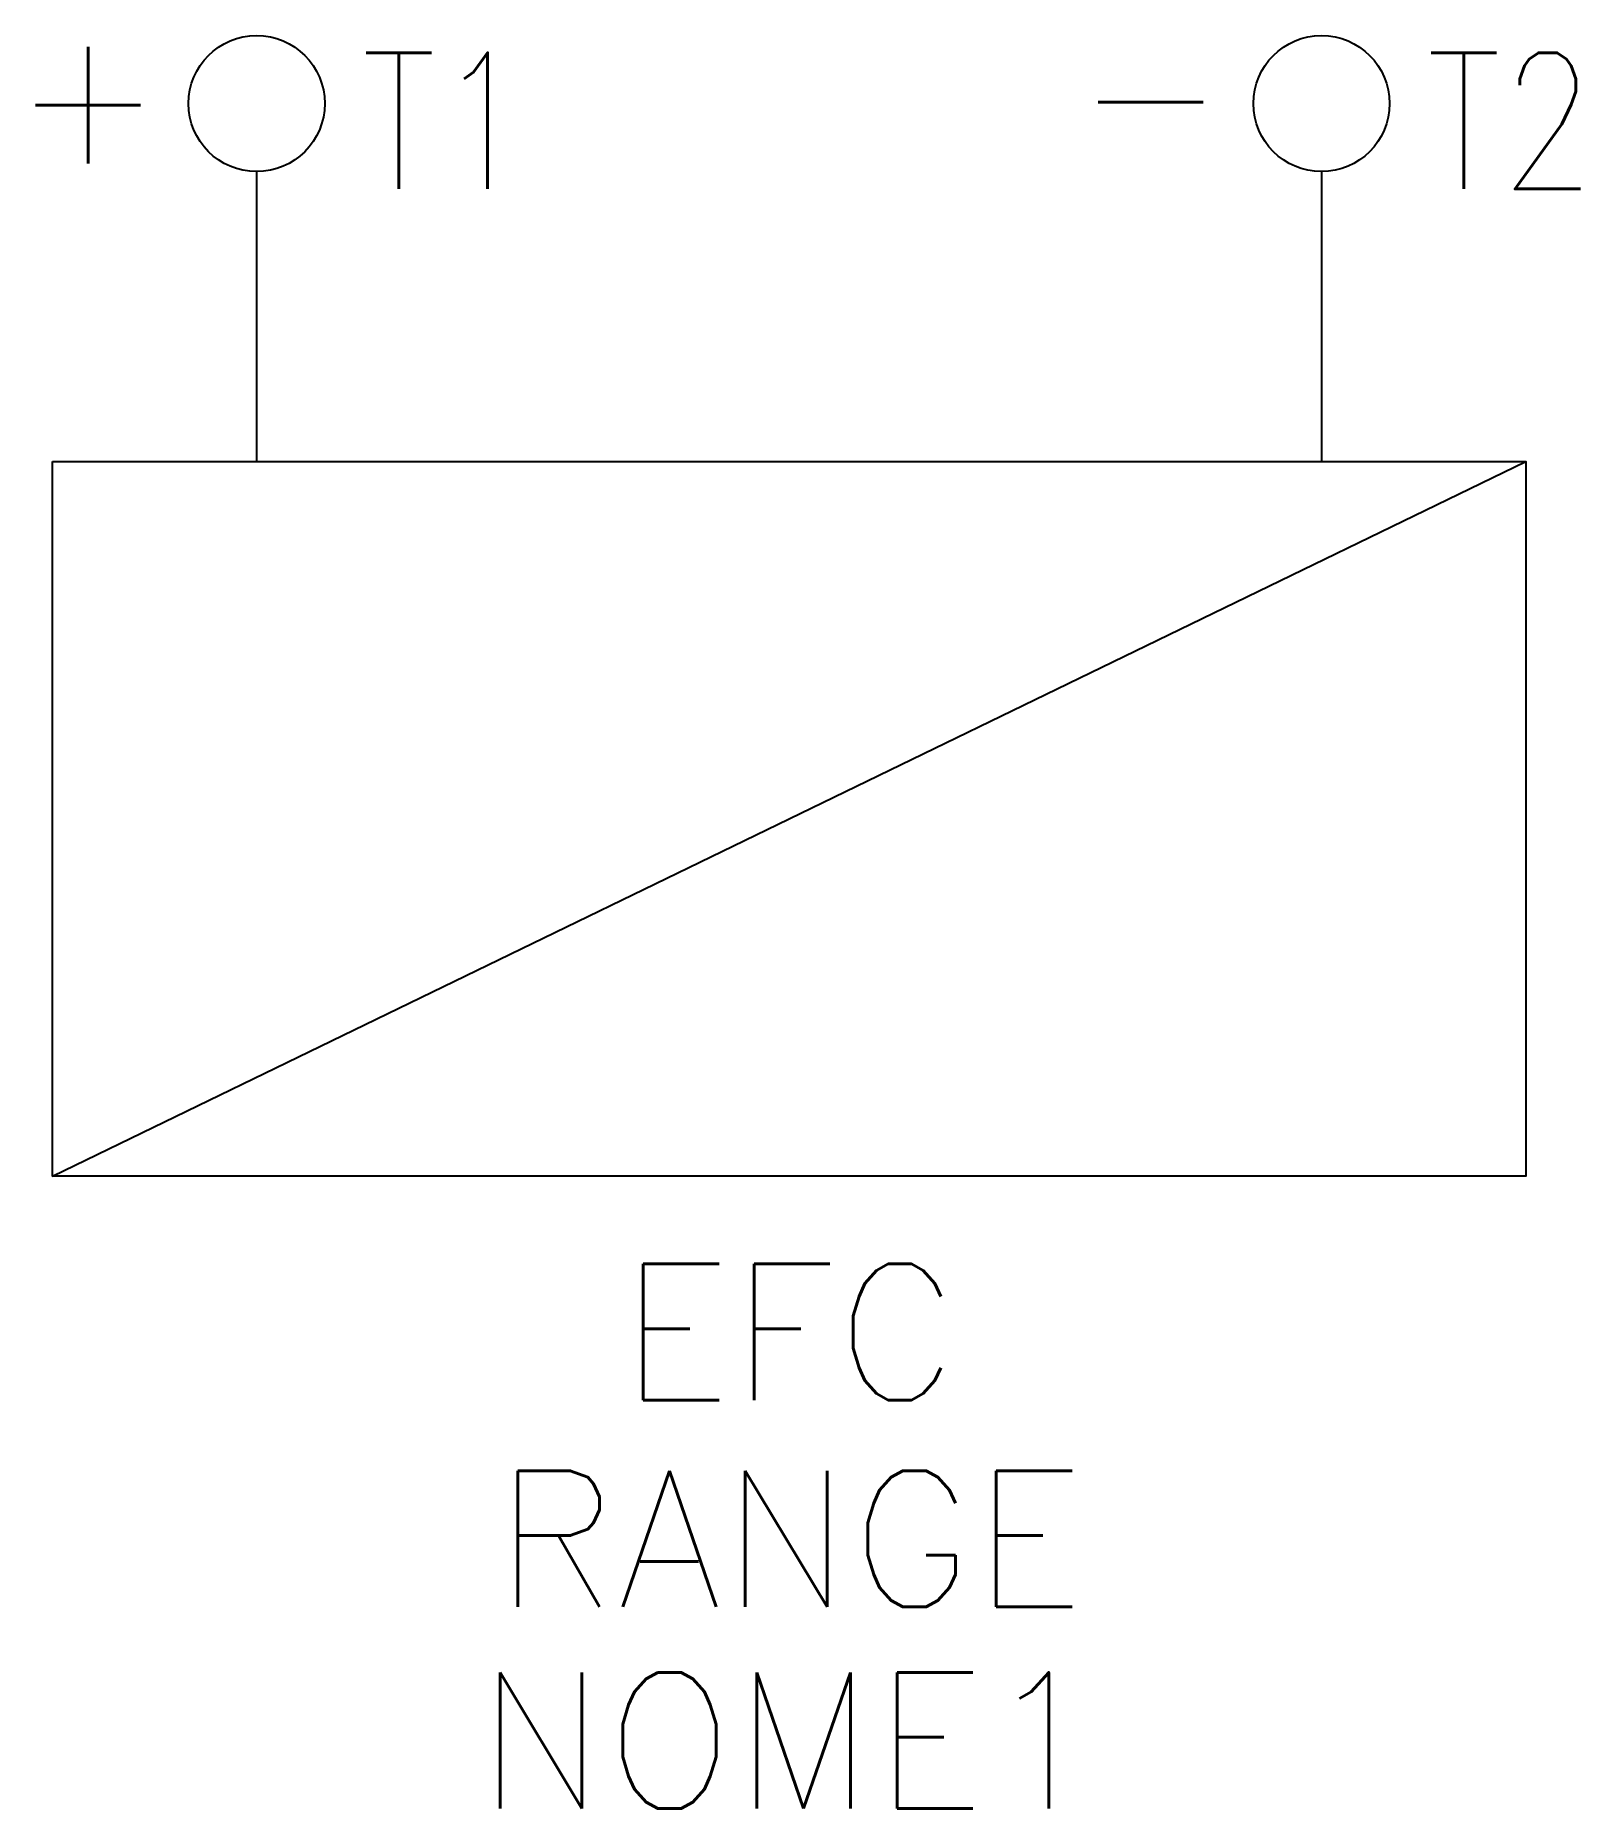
# Model space of a CAD drawing. Extents: x 278.4 to 301.1, y 165.8 to 191.8.
import ezdxf
from ezdxf.enums import TextEntityAlignment as Align

# ---------------------------------------------------------------- set-up
doc = ezdxf.new("R2010")
doc.units = 0
doc.header["$MEASUREMENT"] = 0
doc.layers.get('0').update_dxf_attribs({"linetype": 'CONTINUOUS'})
doc.styles.add('ROMANS', font='romans')

msp = doc.modelspace()

# ---------------------------------------------------------------- linework, layer by layer
for p, q in [((281.698, 189.797), (281.698, 185.537)), ((297.338, 189.797), (297.338, 185.537))]:
    msp.add_line(p, q)
at = {"color": 0}
msp.add_line((278.698, 175.039), (300.338, 185.537), dxfattribs=at)
msp.add_lwpolyline([(278.698, 185.537), (300.338, 185.537), (300.338, 175.039), (278.698, 175.039)], close=True, dxfattribs=at)
for centre in [(281.698, 190.797), (297.338, 190.797)]:
    msp.add_circle(centre, 1)

# ---------------------------------------------------------------- texts
at = {"style": 'ROMANS'}
for s, p in [('+', (278.107, 189.914)), ('-', (293.716, 189.96))]:
    msp.add_text(s, height=2, dxfattribs=at).set_placement(p)
at = {"lineweight": -3, "style": 'ROMANS', "width": 0.8}
for tag, p in [('T1', (283.239, 190.543)), ('T2', (298.879, 190.543))]:
    msp.add_attdef(tag, text='', height=2, dxfattribs=at).set_placement(p, align=Align.MIDDLE_LEFT)
at = {"lineweight": -3, "style": 'ROMANS'}
for tag, p in [('EFC', (289.518, 172.752)), ('RANGE', (289.518, 169.713))]:
    msp.add_attdef(tag, text='', height=2, dxfattribs=at).set_placement(p, align=Align.MIDDLE_CENTER)
at = {"lineweight": -3, "style": 'ROMANS', "flags": 1}
msp.add_attdef('NOME1', text='', height=2, dxfattribs=at).set_placement((289.518, 166.752), align=Align.MIDDLE_CENTER)

doc.saveas('drawing.dxf')
